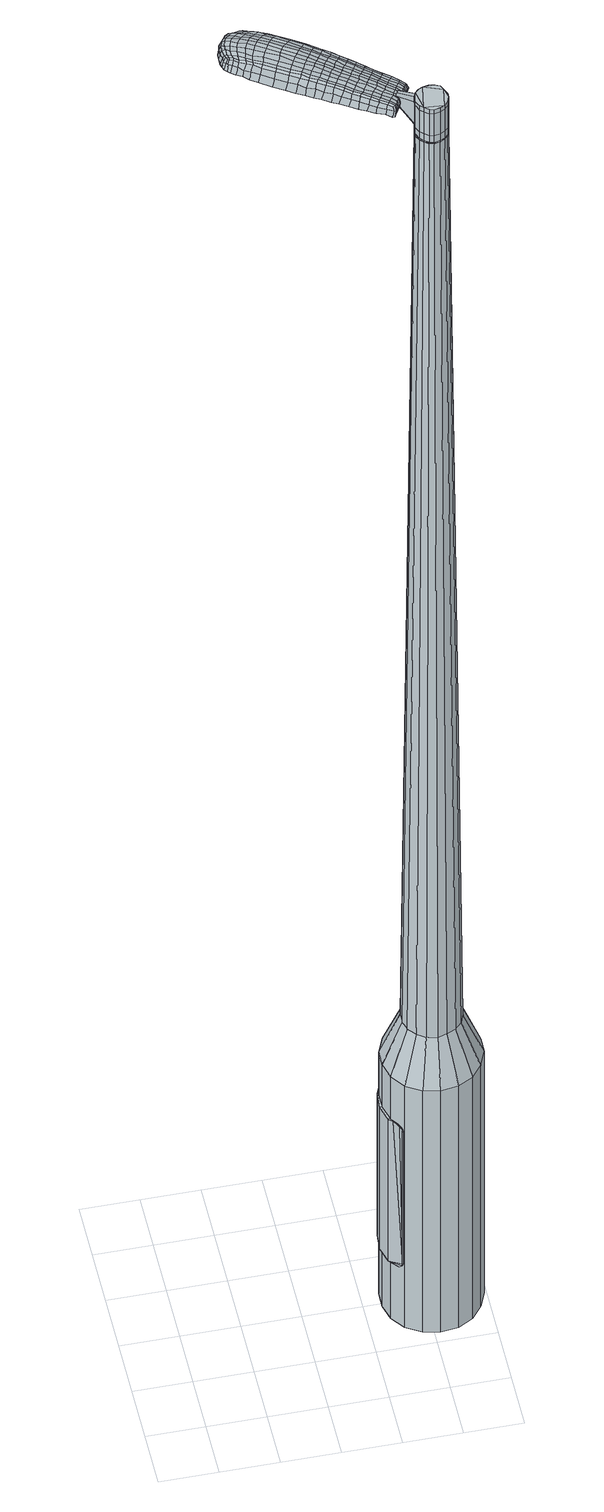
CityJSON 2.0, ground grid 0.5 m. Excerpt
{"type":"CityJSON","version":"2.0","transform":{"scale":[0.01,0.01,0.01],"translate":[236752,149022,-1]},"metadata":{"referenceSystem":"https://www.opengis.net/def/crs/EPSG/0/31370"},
"CityObjects":{
"object1":{"type":"GenericCityObject","attributes":{"cluster":236,"mean_distance_to_centroid":0.225,"new_centroid_x":236754.09,"new_centroid_y":149023.03,"mean_distance_to_camera":7.51,"H1":3.47,"H2":3.17,"Z_final":110.42,"cluster2":-1,"proj_x":236755.96,"proj_y":149020.03,"id_line":81386,"bearing_l":57.96,"distance":3.53,"orientation":"left","G_obj":147.96},"geometry":[{"type":"MultiSurface","lod":"2","boundaries":[[[0,1,2,3]],[[1,4,5,2]],[[4,6,7,5]],[[6,8,9,7]],[[8,10,11,9]],[[10,12,13,11]],[[12,14,15,13]],[[14,16,17,15]],[[16,18,19,17]],[[18,20,21,19]],[[20,22,23,21]],[[22,24,25,23]],[[24,26,27,25]],[[26,28,29,27]],[[28,30,31,29]],[[30,32,33,31]],[[32,34,35,33]],[[34,0,3,35]],[[36,37,38,39]],[[38,40,41,42]],[[41,43,42]],[[42,44,45,46]],[[45,47,46]],[[46,48,49,50]],[[49,51,50]],[[42,46,50,38]],[[50,52,39,38]],[[53,36,39]],[[2,5,7,35]],[[7,9,11,15]],[[11,13,15]],[[15,17,19,23]],[[19,21,23]],[[23,25,27,31]],[[27,29,31]],[[15,23,31,7]],[[31,33,35,7]],[[3,2,35]],[[1,0,54,55]],[[0,34,56,54]],[[34,32,57,56]],[[32,30,58,57]],[[30,28,59,58]],[[28,26,60,59]],[[26,24,61,60]],[[24,22,62,61]],[[22,20,63,62]],[[20,18,64,63]],[[18,16,65,64]],[[16,14,66,65]],[[14,12,67,66]],[[12,10,68,67]],[[10,8,69,68]],[[8,6,70,69]],[[6,4,71,70]],[[4,1,55,71]],[[55,54,72,73]],[[54,56,74,72]],[[56,57,75,74]],[[57,58,76,75]],[[58,59,77,76]],[[59,60,78,77]],[[60,61,79,78]],[[61,62,80,79]],[[62,63,81,80]],[[63,64,82,81]],[[64,65,83,82]],[[65,66,84,83]],[[66,67,85,84]],[[67,68,86,85]],[[68,69,87,86]],[[69,70,88,87]],[[70,71,89,88]],[[71,55,73,89]],[[90,91,92,93]],[[94,95,91,90]],[[96,97,95,94]],[[98,99,97,96]],[[77,100,99,98]],[[101,102,100,77]],[[103,104,102,101]],[[80,105,104,103]],[[106,107,105,80]],[[108,109,107,106]],[[110,111,109,108]],[[112,113,111,110]],[[85,114,113,112]],[[115,116,114,85]],[[117,118,116,115]],[[119,120,118,117]],[[121,122,120,119]],[[93,92,122,121]],[[123,124,125,126]],[[127,123,126,128]],[[129,127,128,130]],[[131,129,130,132]],[[133,131,132,134]],[[135,133,134,136]],[[137,135,136,138]],[[139,137,138,140]],[[141,139,140,142]],[[143,141,142,144]],[[145,143,144,146]],[[147,145,146,148]],[[149,147,148,150]],[[151,149,150,152]],[[153,151,152,154]],[[155,153,154,156]],[[73,72,90,93]],[[72,74,94,90]],[[74,75,96,94]],[[75,76,98,96]],[[76,77,98]],[[78,101,77]],[[78,79,103,101]],[[79,80,103]],[[81,106,80]],[[81,82,108,106]],[[82,83,110,108]],[[83,84,112,110]],[[84,85,112]],[[86,115,85]],[[86,87,117,115]],[[87,88,119,117]],[[88,89,121,119]],[[89,73,93,121]],[[157,158,92,91]],[[158,159,122,92]],[[159,160,120,122]],[[160,161,118,120]],[[161,162,116,118]],[[162,114,116]],[[163,113,114]],[[163,164,111,113]],[[164,165,109,111]],[[165,166,107,109]],[[166,105,107]],[[167,104,105]],[[167,168,102,104]],[[168,100,102]],[[169,99,100]],[[169,170,97,99]],[[170,171,95,97]],[[171,157,91,95]],[[39,52,155,172]],[[158,157,173,156]],[[53,39,172,124]],[[157,171,125,173]],[[36,53,124,123]],[[171,170,126,125]],[[37,36,123,127]],[[170,169,128,126]],[[38,37,127,129]],[[169,100,130,128]],[[40,38,129,131]],[[100,168,132,130]],[[41,40,131,133]],[[168,167,134,132]],[[43,41,133,135]],[[167,105,136,134]],[[42,43,135,137]],[[105,166,138,136]],[[44,42,137,139]],[[166,165,140,138]],[[45,44,139,141]],[[165,164,142,140]],[[47,45,141,143]],[[164,163,144,142]],[[46,47,143,145]],[[163,114,146,144]],[[48,46,145,147]],[[114,162,148,146]],[[49,48,147,149]],[[162,161,150,148]],[[51,49,149,151]],[[161,160,152,150]],[[50,51,151,153]],[[160,159,154,152]],[[52,50,153,155]],[[159,158,156,154]],[[155,156,174,175]],[[156,173,176,174]],[[173,125,177,176]],[[125,124,178,177]],[[124,172,179,178]],[[172,155,175,179]],[[180,181,182,183]],[[184,180,183,185]],[[180,184,186,187]],[[181,180,187,188]],[[189,190,191,192]],[[193,189,192,194]],[[189,193,195,196]],[[190,189,196,197]],[[198,199,200,201]],[[202,198,201,203]],[[198,202,204,205]],[[199,198,205,206]],[[207,208,209,210]],[[211,207,210,212]],[[207,211,213,214]],[[208,207,214,215]],[[216,217,218,219]],[[220,216,219,221]],[[216,220,222,223]],[[217,216,223,224]],[[225,226,227,228]],[[229,225,228,230]],[[225,229,231,232]],[[226,225,232,233]],[[234,235,236,237]],[[226,234,237,227]],[[234,226,233,238]],[[235,234,238,239]],[[240,241,242,243]],[[235,240,243,236]],[[240,235,239,244]],[[241,240,244,245]],[[246,184,185,247]],[[241,246,247,242]],[[246,241,245,248]],[[184,246,248,186]],[[249,250,251,252]],[[253,249,252,254]],[[249,253,255,256]],[[250,249,256,257]],[[258,259,260,261]],[[250,258,261,251]],[[258,250,257,262]],[[259,258,262,263]],[[264,265,266,267]],[[259,264,267,260]],[[264,259,263,268]],[[265,264,268,269]],[[270,271,272,273]],[[265,270,273,266]],[[270,265,269,274]],[[271,270,274,275]],[[276,181,188,277]],[[271,276,277,272]],[[276,271,275,278]],[[181,276,278,182]],[[279,280,281,282]],[[283,279,282,284]],[[279,283,285,286]],[[280,279,286,287]],[[288,289,290,291]],[[280,288,291,281]],[[288,280,287,292]],[[289,288,292,293]],[[294,295,296,297]],[[289,294,297,290]],[[294,289,293,298]],[[295,294,298,299]],[[300,193,194,301]],[[295,300,301,296]],[[300,295,299,302]],[[193,300,302,195]],[[303,304,305,306]],[[307,303,306,308]],[[303,307,309,310]],[[304,303,310,311]],[[312,313,314,315]],[[304,312,315,305]],[[312,304,311,316]],[[313,312,316,317]],[[318,319,320,321]],[[313,318,321,314]],[[318,313,317,322]],[[319,318,322,323]],[[324,325,326,327]],[[319,324,327,320]],[[324,319,323,328]],[[325,324,328,329]],[[330,190,197,331]],[[325,330,331,326]],[[330,325,329,332]],[[190,330,332,191]],[[333,219,218,334]],[[335,333,334,336]],[[333,335,337,338]],[[219,333,338,221]],[[339,335,336,340]],[[341,339,340,342]],[[339,341,343,344]],[[335,339,344,337]],[[345,341,342,346]],[[347,345,346,348]],[[345,347,349,350]],[[341,345,350,343]],[[351,347,348,352]],[[353,351,352,354]],[[351,353,355,356]],[[347,351,356,349]],[[357,353,354,358]],[[208,357,358,209]],[[357,208,215,359]],[[353,357,359,355]],[[360,361,206,205]],[[362,360,205,204]],[[360,362,363,364]],[[361,360,364,365]],[[366,367,365,364]],[[368,366,364,363]],[[366,368,369,370]],[[367,366,370,371]],[[372,373,371,370]],[[374,372,370,369]],[[372,374,375,376]],[[373,372,376,377]],[[378,379,377,376]],[[380,378,376,375]],[[378,380,213,211]],[[379,378,211,212]],[[381,382,383,384]],[[283,381,384,285]],[[381,283,284,385]],[[382,381,385,386]],[[387,202,203,388]],[[382,387,388,383]],[[387,382,386,389]],[[202,387,389,204]],[[390,391,392,393]],[[229,390,393,231]],[[390,229,230,394]],[[391,390,394,395]],[[396,397,398,399]],[[391,396,399,392]],[[396,391,395,400]],[[397,396,400,401]],[[402,199,206,403]],[[397,402,403,398]],[[402,397,401,404]],[[199,402,404,200]],[[405,406,407,408]],[[187,405,408,188]],[[405,187,186,409]],[[406,405,409,410]],[[411,412,413,414]],[[406,411,414,407]],[[411,406,410,415]],[[412,411,415,416]],[[417,210,209,418]],[[412,417,418,413]],[[417,412,416,419]],[[210,417,419,212]],[[420,421,422,423]],[[192,420,423,194]],[[420,192,191,424]],[[421,420,424,425]],[[426,214,213,427]],[[421,426,427,422]],[[426,421,425,428]],[[214,426,428,215]],[[429,430,431,432]],[[307,429,432,309]],[[429,307,308,433]],[[430,429,433,434]],[[435,220,221,436]],[[430,435,436,431]],[[435,430,434,437]],[[220,435,437,222]],[[438,439,440,441]],[[253,438,441,255]],[[438,253,254,442]],[[439,438,442,443]],[[444,445,446,447]],[[439,444,447,440]],[[444,439,443,448]],[[445,444,448,449]],[[450,217,224,451]],[[445,450,451,446]],[[450,445,449,452]],[[217,450,452,218]],[[453,454,443,442]],[[252,453,442,254]],[[453,252,251,455]],[[454,453,455,456]],[[457,458,449,448]],[[454,457,448,443]],[[457,454,456,459]],[[458,457,459,460]],[[461,334,218,452]],[[458,461,452,449]],[[461,458,460,462]],[[334,461,462,336]],[[463,464,465,466]],[[310,463,466,311]],[[463,310,309,432]],[[464,463,432,431]],[[467,338,337,468]],[[464,467,468,465]],[[467,464,431,436]],[[338,467,436,221]],[[469,470,456,455]],[[261,469,455,251]],[[469,261,260,471]],[[470,469,471,472]],[[473,474,460,459]],[[470,473,459,456]],[[473,470,472,475]],[[474,473,475,476]],[[477,340,336,462]],[[474,477,462,460]],[[477,474,476,478]],[[340,477,478,342]],[[479,480,481,482]],[[316,479,482,317]],[[479,316,311,466]],[[480,479,466,465]],[[483,344,343,484]],[[480,483,484,481]],[[483,480,465,468]],[[344,483,468,337]],[[485,486,472,471]],[[267,485,471,260]],[[485,267,266,487]],[[486,485,487,488]],[[489,490,476,475]],[[486,489,475,472]],[[489,486,488,491]],[[490,489,491,492]],[[493,346,342,478]],[[490,493,478,476]],[[493,490,492,494]],[[346,493,494,348]],[[495,496,497,498]],[[322,495,498,323]],[[495,322,317,482]],[[496,495,482,481]],[[499,350,349,500]],[[496,499,500,497]],[[499,496,481,484]],[[350,499,484,343]],[[501,502,488,487]],[[273,501,487,266]],[[501,273,272,503]],[[502,501,503,504]],[[505,506,492,491]],[[502,505,491,488]],[[505,502,504,507]],[[506,505,507,508]],[[509,352,348,494]],[[506,509,494,492]],[[509,506,508,510]],[[352,509,510,354]],[[511,512,513,514]],[[328,511,514,329]],[[511,328,323,498]],[[512,511,498,497]],[[515,356,355,516]],[[512,515,516,513]],[[515,512,497,500]],[[356,515,500,349]],[[517,518,504,503]],[[277,517,503,272]],[[517,277,188,408]],[[518,517,408,407]],[[519,520,508,507]],[[518,519,507,504]],[[519,518,407,414]],[[520,519,414,413]],[[521,358,354,510]],[[520,521,510,508]],[[521,520,413,418]],[[358,521,418,209]],[[522,523,425,424]],[[332,522,424,191]],[[522,332,329,514]],[[523,522,514,513]],[[524,359,215,428]],[[523,524,428,425]],[[524,523,513,516]],[[359,524,516,355]],[[525,526,386,385]],[[282,525,385,284]],[[525,282,281,527]],[[526,525,527,528]],[[529,362,204,389]],[[526,529,389,386]],[[529,526,528,530]],[[362,529,530,363]],[[531,532,533,534]],[[232,531,534,233]],[[531,232,231,393]],[[532,531,393,392]],[[535,536,537,538]],[[532,535,538,533]],[[535,532,392,399]],[[536,535,399,398]],[[539,361,365,540]],[[536,539,540,537]],[[539,536,398,403]],[[361,539,403,206]],[[541,542,528,527]],[[291,541,527,281]],[[541,291,290,543]],[[542,541,543,544]],[[545,368,363,530]],[[542,545,530,528]],[[545,542,544,546]],[[368,545,546,369]],[[547,548,549,550]],[[238,547,550,239]],[[547,238,233,534]],[[548,547,534,533]],[[551,552,553,554]],[[548,551,554,549]],[[551,548,533,538]],[[552,551,538,537]],[[555,367,371,556]],[[552,555,556,553]],[[555,552,537,540]],[[367,555,540,365]],[[557,558,544,543]],[[297,557,543,290]],[[557,297,296,559]],[[558,557,559,560]],[[561,374,369,546]],[[558,561,546,544]],[[561,558,560,562]],[[374,561,562,375]],[[563,564,565,566]],[[244,563,566,245]],[[563,244,239,550]],[[564,563,550,549]],[[567,568,569,570]],[[564,567,570,565]],[[567,564,549,554]],[[568,567,554,553]],[[571,373,377,572]],[[568,571,572,569]],[[571,568,553,556]],[[373,571,556,371]],[[573,574,560,559]],[[301,573,559,296]],[[573,301,194,423]],[[574,573,423,422]],[[575,380,375,562]],[[574,575,562,560]],[[575,574,422,427]],[[380,575,427,213]],[[576,577,410,409]],[[248,576,409,186]],[[576,248,245,566]],[[577,576,566,565]],[[578,579,416,415]],[[577,578,415,410]],[[578,577,565,570]],[[579,578,570,569]],[[580,379,212,419]],[[579,580,419,416]],[[580,579,569,572]],[[379,580,572,377]],[[581,582,583,584]],[[584,583,585,586]],[[587,585,583,588]],[[588,583,582,589]],[[590,591,592,593]],[[593,592,594,595]],[[596,594,592,597]],[[597,592,591,598]],[[599,600,601,602]],[[602,601,603,604]],[[605,603,601,606]],[[606,601,600,607]],[[608,609,610,611]],[[611,610,612,613]],[[614,612,610,615]],[[615,610,609,616]],[[617,618,619,620]],[[620,619,621,622]],[[623,621,619,624]],[[624,619,618,625]],[[626,627,628,629]],[[629,628,630,631]],[[632,630,628,633]],[[633,628,627,634]],[[635,636,637,638]],[[638,637,627,626]],[[634,627,637,639]],[[639,637,636,640]],[[641,642,643,644]],[[644,643,636,635]],[[640,636,643,645]],[[645,643,642,646]],[[586,585,647,648]],[[648,647,642,641]],[[646,642,647,649]],[[649,647,585,587]],[[650,651,652,653]],[[653,652,654,655]],[[656,654,652,657]],[[657,652,651,658]],[[659,660,661,662]],[[662,661,651,650]],[[658,651,661,663]],[[663,661,660,664]],[[665,666,667,668]],[[668,667,660,659]],[[664,660,667,669]],[[669,667,666,670]],[[671,672,673,674]],[[674,673,666,665]],[[670,666,673,675]],[[675,673,672,676]],[[589,582,677,678]],[[678,677,672,671]],[[676,672,677,679]],[[679,677,582,581]],[[680,681,682,683]],[[683,682,684,685]],[[686,684,682,687]],[[687,682,681,688]],[[689,690,691,692]],[[692,691,681,680]],[[688,681,691,693]],[[693,691,690,694]],[[695,696,697,698]],[[698,697,690,689]],[[694,690,697,699]],[[699,697,696,700]],[[595,594,701,702]],[[702,701,696,695]],[[700,696,701,703]],[[703,701,594,596]],[[704,705,706,707]],[[707,706,708,709]],[[710,708,706,711]],[[711,706,705,712]],[[713,714,715,716]],[[716,715,705,704]],[[712,705,715,717]],[[717,715,714,718]],[[719,720,721,722]],[[722,721,714,713]],[[718,714,721,723]],[[723,721,720,724]],[[725,726,727,728]],[[728,727,720,719]],[[724,720,727,729]],[[729,727,726,730]],[[598,591,731,732]],[[732,731,726,725]],[[730,726,731,733]],[[733,731,591,590]],[[617,620,734,735]],[[735,734,736,737]],[[738,736,734,739]],[[739,734,620,622]],[[737,736,740,741]],[[741,740,742,743]],[[744,742,740,745]],[[745,740,736,738]],[[743,742,746,747]],[[747,746,748,749]],[[750,748,746,751]],[[751,746,742,744]],[[749,748,752,753]],[[753,752,754,755]],[[756,754,752,757]],[[757,752,748,750]],[[755,754,758,759]],[[759,758,609,608]],[[616,609,758,760]],[[760,758,754,756]],[[607,761,762,606]],[[606,762,763,605]],[[764,763,762,765]],[[765,762,761,766]],[[766,767,768,765]],[[765,768,769,764]],[[770,769,768,771]],[[771,768,767,772]],[[772,773,774,771]],[[771,774,775,770]],[[776,775,774,777]],[[777,774,773,778]],[[778,779,780,777]],[[777,780,781,776]],[[614,781,780,612]],[[612,780,779,613]],[[782,783,784,785]],[[785,784,684,686]],[[685,684,784,786]],[[786,784,783,787]],[[604,603,788,789]],[[789,788,783,782]],[[787,783,788,790]],[[790,788,603,605]],[[791,792,793,794]],[[794,793,630,632]],[[631,630,793,795]],[[795,793,792,796]],[[797,798,799,800]],[[800,799,792,791]],[[796,792,799,801]],[[801,799,798,802]],[[607,600,803,804]],[[804,803,798,797]],[[802,798,803,805]],[[805,803,600,599]],[[806,807,808,809]],[[809,808,588,589]],[[587,588,808,810]],[[810,808,807,811]],[[812,813,814,815]],[[815,814,807,806]],[[811,807,814,816]],[[816,814,813,817]],[[608,611,818,819]],[[819,818,813,812]],[[817,813,818,820]],[[820,818,611,613]],[[821,822,823,824]],[[824,823,593,595]],[[590,593,823,825]],[[825,823,822,826]],[[614,615,827,828]],[[828,827,822,821]],[[826,822,827,829]],[[829,827,615,616]],[[830,831,832,833]],[[833,832,708,710]],[[709,708,832,834]],[[834,832,831,835]],[[622,621,836,837]],[[837,836,831,830]],[[835,831,836,838]],[[838,836,621,623]],[[839,840,654,656]],[[655,654,841]],[[841,654,840,842]],[[843,844,845,846]],[[846,845,840,839]],[[842,840,845,847]],[[847,845,844,848]],[[625,618,849,850]],[[850,849,844,843]],[[848,844,849,851]],[[851,849,618,617]],[[842,852,853,841]],[[841,853,653,655]],[[650,653,853,854]],[[854,853,852,855]],[[848,856,857,847]],[[847,857,852,842]],[[855,852,857,858]],[[858,857,856,859]],[[617,735,860,851]],[[851,860,856,848]],[[859,856,860,861]],[[861,860,735,737]],[[862,863,864]],[[864,863,711,712]],[[710,711,863,833]],[[833,863,862,830]],[[738,739,865,866]],[[866,865,862,864]],[[830,862,865,837]],[[837,865,739,622]],[[855,867,854]],[[854,867,662,650]],[[659,662,867,868]],[[859,869,870,858]],[[858,870,867,855]],[[868,867,870,871]],[[871,870,869,872]],[[737,741,873,861]],[[861,873,869,859]],[[872,869,873,874]],[[874,873,741,743]],[[875,876,877,878]],[[878,877,717,718]],[[712,717,877,864]],[[877,876,864]],[[744,745,879,880]],[[880,879,876,875]],[[864,876,879,866]],[[866,879,745,738]],[[881,882,868]],[[868,882,668,659]],[[665,668,882,883]],[[883,882,881,884]],[[872,885,886,871]],[[871,886,881,868]],[[884,881,886,887]],[[887,886,885,888]],[[743,747,889,874]],[[874,889,885,872]],[[888,885,889,890]],[[890,889,747,749]],[[891,892,893,894]],[[894,893,723,724]],[[718,723,893,878]],[[878,893,892,875]],[[750,751,895,896]],[[896,895,892,891]],[[875,892,895,880]],[[880,895,751,744]],[[884,897,898,883]],[[883,898,674,665]],[[671,674,898,899]],[[899,898,897,900]],[[888,901,902,887]],[[887,902,897,884]],[[900,897,902,903]],[[903,902,901,904]],[[749,753,905,890]],[[890,905,901,888]],[[904,901,905,906]],[[906,905,753,755]],[[907,908,909,910]],[[910,909,729,730]],[[724,729,909,894]],[[894,909,908,891]],[[756,757,911,912]],[[912,911,908,907]],[[891,908,911,896]],[[896,911,757,750]],[[900,913,914,899]],[[899,914,678,671]],[[589,678,914,809]],[[809,914,913,806]],[[904,915,916,903]],[[903,916,913,900]],[[806,913,916,815]],[[815,916,915,812]],[[755,759,917,906]],[[906,917,915,904]],[[812,915,917,819]],[[819,917,759,608]],[[826,918,919,825]],[[825,919,733,590]],[[730,733,919,910]],[[910,919,918,907]],[[616,760,920,829]],[[829,920,918,826]],[[907,918,920,912]],[[912,920,760,756]],[[787,921,922,786]],[[786,922,683,685]],[[680,683,922,923]],[[923,922,921,924]],[[605,763,925,790]],[[790,925,921,787]],[[924,921,925,926]],[[926,925,763,764]],[[927,928,929,930]],[[930,929,633,634]],[[632,633,929,794]],[[794,929,928,791]],[[931,932,933,934]],[[934,933,928,927]],[[791,928,933,800]],[[800,933,932,797]],[[766,761,935,936]],[[936,935,932,931]],[[797,932,935,804]],[[804,935,761,607]],[[924,937,938,923]],[[923,938,692,680]],[[689,692,938,939]],[[939,938,937,940]],[[764,769,941,926]],[[926,941,937,924]],[[940,937,941,942]],[[942,941,769,770]],[[943,944,945,946]],[[946,945,639,640]],[[634,639,945,930]],[[930,945,944,927]],[[947,948,949,950]],[[950,949,944,943]],[[927,944,949,934]],[[934,949,948,931]],[[772,767,951,952]],[[952,951,948,947]],[[931,948,951,936]],[[936,951,767,766]],[[940,953,954,939]],[[939,954,698,689]],[[695,698,954,955]],[[955,954,953,956]],[[770,775,957,942]],[[942,957,953,940]],[[956,953,957,958]],[[958,957,775,776]],[[959,960,961,962]],[[962,961,645,646]],[[640,645,961,946]],[[946,961,960,943]],[[963,964,965,966]],[[966,965,960,959]],[[943,960,965,950]],[[950,965,964,947]],[[778,773,967,968]],[[968,967,964,963]],[[947,964,967,952]],[[952,967,773,772]],[[956,969,970,955]],[[955,970,702,695]],[[595,702,970,824]],[[824,970,969,821]],[[776,781,971,958]],[[958,971,969,956]],[[821,969,971,828]],[[828,971,781,614]],[[811,972,973,810]],[[810,973,649,587]],[[646,649,973,962]],[[962,973,972,959]],[[817,974,975,816]],[[816,975,972,811]],[[959,972,975,966]],[[966,975,974,963]],[[613,779,976,820]],[[820,976,974,817]],[[963,974,976,968]],[[968,976,779,778]],[[581,584,183,182]],[[584,586,185,183]],[[596,597,196,195]],[[597,598,197,196]],[[599,602,201,200]],[[602,604,203,201]],[[623,624,223,222]],[[624,625,224,223]],[[626,629,228,227]],[[629,631,230,228]],[[635,638,237,236]],[[638,626,227,237]],[[641,644,243,242]],[[644,635,236,243]],[[586,648,247,185]],[[648,641,242,247]],[[656,657,256,255]],[[657,658,257,256]],[[658,663,262,257]],[[663,664,263,262]],[[664,669,268,263]],[[669,670,269,268]],[[670,675,274,269]],[[675,676,275,274]],[[676,679,278,275]],[[679,581,182,278]],[[686,687,286,285]],[[687,688,287,286]],[[688,693,292,287]],[[693,694,293,292]],[[694,699,298,293]],[[699,700,299,298]],[[700,703,302,299]],[[703,596,195,302]],[[704,707,306,305]],[[707,709,308,306]],[[713,716,315,314]],[[716,704,305,315]],[[719,722,321,320]],[[722,713,314,321]],[[725,728,327,326]],[[728,719,320,327]],[[598,732,331,197]],[[732,725,326,331]],[[782,785,384,383]],[[785,686,285,384]],[[604,789,388,203]],[[789,782,383,388]],[[631,795,394,230]],[[795,796,395,394]],[[796,801,400,395]],[[801,802,401,400]],[[802,805,404,401]],[[805,599,200,404]],[[709,834,433,308]],[[834,835,434,433]],[[835,838,437,434]],[[838,623,222,437]],[[839,656,441,440]],[[656,255,441]],[[843,846,447,446]],[[846,839,440,447]],[[625,850,451,224]],[[850,843,446,451]],[[977,978,979,980]],[[981,982,980,979]],[[983,984,985,986]],[[987,988,989,990]],[[978,991,992,979]],[[993,981,979,992]],[[994,983,986,995]],[[996,997,988,987]],[[991,998,999,992]],[[999,1000,993,992]],[[1001,994,995,1002]],[[1003,997,996,1004]],[[998,1005,1006,999]],[[1006,1007,1000,999]],[[1008,1001,1002,1009]],[[1010,1003,1004,1011]],[[1012,1013,1014,1015]],[[1016,1017,1013,1012]],[[1016,1018,1019,1017]],[[1018,1020,1021,1019]],[[1022,1023,1024,1025]],[[1026,1027,1023,1022]],[[1028,1029,1027,1026]],[[1030,1031,1029,1028]],[[1025,1014,1013,1022]],[[1022,1013,1017,1026]],[[1017,1019,1028,1026]],[[1019,1021,1030,1028]],[[986,985,982,981]],[[995,986,981,993]],[[1000,1002,995,993]],[[1007,1009,1002,1000]],[[987,990,984,983]],[[996,987,983,994]],[[1004,996,994,1001]],[[1011,1004,1001,1008]],[[988,1012,1015,989]],[[997,1016,1012,988]],[[1018,1016,997,1003]],[[1020,1018,1003,1010]],[[1032,1033,1034,1035]],[[1034,1036,1037,1038]],[[1034,1038,1039,1040]],[[1034,1040,1035]],[[1041,1032,1035,1042]],[[1043,1042,1035,1044]],[[1045,1044,1035]],[[1046,1034,1033,1047]],[[1048,1046,1047,1049]],[[1050,1048,1049,1051]],[[1052,1050,1051,1053]],[[1054,1052,1053,1055]],[[1055,1056,1057,1058]],[[1055,1058,1059,1060]],[[1055,1060,1061,1062]],[[1061,1063,1064,1065]],[[1061,1065,1066,1067]],[[1061,1067,1062]],[[1055,1062,1054]],[[1068,1069,1033,1032]],[[1070,1071,1036,1034]],[[1072,1073,1045,1035]],[[1069,1074,1047,1033]],[[1075,1070,1034,1046]],[[1074,1076,1049,1047]],[[1077,1075,1046,1048]],[[1076,1078,1051,1049]],[[1079,1077,1048,1050]],[[1078,1080,1053,1051]],[[1081,1079,1050,1052]],[[1080,1082,1055,1053]],[[1083,1081,1052,1054]],[[1082,1084,1056,1055]],[[1085,1086,1063,1061]],[[1087,1083,1054,1062]],[[1057,1056,1084,1088]],[[1058,1057,1088,1089]],[[1059,1058,1089,1090]],[[1060,1059,1090,1091]],[[1061,1060,1091,1085]],[[1092,1068,1032,1041]],[[1093,1092,1041,1042]],[[1094,1093,1042,1043]],[[1095,1094,1043,1044]],[[1073,1095,1044,1045]],[[1037,1036,1071,1096]],[[1064,1063,1086,1097]],[[1038,1037,1096,1098]],[[1039,1038,1098,1099]],[[1040,1039,1099,1100]],[[1035,1040,1100,1072]],[[1065,1064,1097,1101]],[[1066,1065,1101,1102]],[[1067,1066,1102,1103]],[[1062,1067,1103,1087]]]}]}
},
"vertices":[
[171,125,384],[181,136,384],[181,136,96],[171,125,96],[194,143,384],[194,143,96],[208,145,384],[208,145,96],[222,142,384],[222,142,96],[235,134,384],[235,134,96],[244,122,384],[244,122,96],[248,108,384],[248,108,96],[248,94,384],[248,94,96],[242,80,384],[242,80,96],[233,69,384],[233,69,96],[220,62,384],[220,62,96],[205,60,384],[205,60,96],[191,63,384],[191,63,96],[178,71,384],[178,71,96],[169,83,384],[169,83,96],[165,97,384],[165,97,96],[165,111,384],[165,111,96],[193,101,1524],[195,96,1524],[198,93,1524],[195,110,1524],[202,90,1524],[206,89,1524],[215,92,1524],[211,90,1524],[218,95,1524],[220,100,1524],[218,109,1524],[220,104,1524],[216,113,1524],[212,115,1524],[202,115,1524],[207,116,1524],[198,113,1524],[193,105,1524],[185,116,429],[191,122,429],[182,108,429],[182,99,429],[184,91,429],[190,84,429],[197,79,429],[206,77,429],[214,79,429],[222,83,429],[228,89,429],[231,97,429],[232,106,429],[229,114,429],[223,121,429],[216,126,429],[207,128,429],[199,126,429],[195,110,1483],[198,113,1483],[193,105,1483],[193,101,1483],[195,96,1483],[198,93,1483],[202,90,1483],[206,89,1483],[211,90,1483],[215,92,1483],[218,95,1483],[220,100,1483],[220,104,1483],[218,109,1483],[216,113,1483],[212,115,1483],[207,116,1483],[202,115,1483],[196,109,1483],[196,109,1485],[199,113,1485],[199,113,1483],[194,105,1483],[194,105,1485],[194,101,1483],[194,101,1485],[195,97,1483],[195,97,1485],[198,93,1485],[202,91,1483],[202,91,1485],[206,90,1483],[206,90,1485],[211,90,1485],[214,92,1483],[214,92,1485],[217,96,1483],[217,96,1485],[219,100,1483],[219,100,1485],[219,104,1483],[219,104,1485],[218,109,1485],[215,112,1483],[215,112,1485],[211,114,1483],[211,114,1485],[207,115,1483],[207,115,1485],[203,115,1483],[203,115,1485],[193,101,1519],[193,105,1519],[193,105,1493],[193,101,1493],[195,96,1519],[195,96,1493],[198,93,1519],[198,93,1493],[202,90,1519],[202,90,1493],[206,89,1519],[206,89,1493],[211,90,1519],[211,90,1493],[215,92,1519],[215,92,1493],[218,95,1519],[218,95,1493],[220,100,1519],[220,100,1493],[220,104,1519],[220,104,1493],[218,109,1519],[218,109,1493],[216,113,1519],[216,113,1493],[212,115,1519],[212,115,1493],[207,116,1519],[207,116,1493],[202,115,1519],[202,115,1493],[198,113,1519],[198,113,1493],[195,110,1485],[198,113,1485],[202,115,1485],[207,116,1485],[212,115,1485],[216,113,1485],[220,104,1485],[220,100,1485],[218,95,1485],[215,92,1485],[206,89,1485],[202,90,1485],[195,96,1485],[193,101,1485],[193,105,1485],[195,110,1519],[195,110,1493],[181,122,1513],[181,122,1518],[179,120,1513],[178,117,1513],[178,117,1518],[179,120,1518],[127,175,1519],[133,171,1518],[132,173,1509],[127,177,1510],[120,180,1519],[119,182,1510],[120,178,1526],[127,174,1525],[133,170,1525],[106,143,1519],[112,139,1518],[114,140,1525],[108,144,1525],[99,147,1519],[100,148,1526],[97,147,1510],[104,142,1510],[111,139,1509],[53,197,1519],[55,200,1519],[55,200,1513],[53,197,1513],[52,193,1519],[51,193,1513],[54,192,1524],[55,196,1524],[57,199,1524],[116,157,1530],[122,154,1529],[124,156,1529],[118,160,1530],[108,162,1531],[110,165,1531],[106,159,1530],[114,154,1530],[121,151,1529],[185,115,1512],[186,117,1512],[185,118,1517],[184,116,1517],[183,112,1512],[182,113,1517],[182,113,1506],[184,115,1506],[185,118,1506],[76,206,1519],[79,204,1519],[79,206,1512],[76,207,1512],[74,206,1518],[74,208,1512],[74,205,1522],[76,205,1523],[79,203,1524],[83,202,1519],[88,200,1519],[88,201,1512],[83,204,1512],[83,201,1524],[88,198,1525],[94,197,1519],[100,193,1519],[100,195,1511],[93,199,1511],[93,195,1526],[100,191,1526],[110,187,1519],[110,189,1510],[110,185,1526],[187,133,1513],[181,137,1513],[181,136,1518],[187,131,1517],[192,129,1512],[190,129,1516],[191,130,1506],[187,134,1507],[181,139,1507],[175,142,1514],[169,146,1515],[169,144,1520],[175,140,1519],[175,143,1507],[169,148,1507],[163,150,1515],[157,155,1516],[157,153,1522],[163,149,1521],[162,152,1508],[156,156,1508],[151,159,1517],[145,163,1517],[145,161,1524],[151,157,1523],[150,161,1508],[144,165,1509],[139,167,1518],[139,166,1524],[138,169,1509],[56,176,1519],[59,174,1519],[60,175,1524],[57,177,1523],[55,178,1518],[56,178,1522],[53,177,1512],[55,175,1512],[57,173,1512],[63,171,1519],[67,167,1519],[69,168,1525],[64,172,1524],[61,170,1512],[66,167,1512],[72,164,1519],[79,160,1519],[80,160,1526],[74,165,1526],[71,163,1511],[77,159,1511],[89,153,1519],[90,154,1526],[87,153,1510],[171,107,1513],[164,111,1513],[163,110,1507],[170,107,1507],[176,105,1512],[175,104,1506],[176,106,1516],[172,108,1517],[166,111,1518],[158,114,1514],[151,118,1515],[150,117,1507],[156,114,1507],[159,115,1519],[152,119,1520],[145,122,1515],[138,125,1516],[136,125,1508],[143,121,1508],[146,122,1521],[140,126,1522],[132,129,1517],[125,132,1517],[123,132,1509],[130,128,1508],[133,130,1523],[127,133,1524],[119,136,1518],[117,135,1509],[120,137,1524],[179,118,1519],[181,121,1519],[173,122,1520],[174,125,1520],[171,120,1520],[178,116,1519],[167,126,1522],[168,129,1522],[160,130,1523],[162,133,1523],[159,128,1523],[165,124,1521],[154,134,1524],[155,137,1524],[148,138,1525],[149,140,1525],[146,135,1525],[152,131,1524],[141,142,1526],[143,144,1526],[135,146,1527],[137,148,1527],[133,143,1527],[139,139,1526],[129,150,1528],[130,152,1528],[127,147,1528],[57,194,1527],[59,197,1527],[56,190,1526],[60,188,1527],[61,192,1528],[63,195,1528],[66,188,1529],[69,192,1529],[65,185,1528],[71,181,1530],[73,185,1530],[75,188,1530],[79,181,1531],[81,184,1531],[77,177,1530],[85,172,1531],[87,176,1531],[89,179,1531],[97,169,1531],[99,172,1531],[96,166,1531],[53,180,1518],[53,183,1519],[51,182,1513],[52,179,1513],[55,180,1523],[54,182,1523],[52,188,1519],[51,188,1513],[53,187,1524],[71,207,1518],[69,207,1518],[69,205,1523],[72,205,1523],[71,208,1513],[68,208,1513],[65,206,1519],[61,204,1519],[62,204,1524],[66,205,1523],[65,207,1513],[61,205,1513],[58,202,1519],[59,202,1524],[57,203,1513],[126,172,1528],[125,171,1528],[131,167,1528],[132,168,1527],[119,177,1528],[118,176,1529],[123,168,1529],[122,166,1530],[128,162,1529],[129,164,1528],[116,173,1529],[114,171,1530],[120,163,1530],[126,159,1529],[112,168,1531],[109,145,1528],[110,147,1529],[102,151,1529],[101,149,1528],[115,141,1527],[116,143,1528],[112,150,1529],[104,155,1530],[118,147,1528],[178,105,1512],[179,106,1512],[179,107,1517],[178,106,1517],[177,104,1506],[178,106,1506],[181,109,1512],[180,110,1517],[180,109,1506],[193,127,1512],[192,126,1512],[191,127,1506],[192,128,1506],[191,127,1517],[190,126,1517],[190,124,1512],[189,122,1512],[189,122,1506],[190,125,1506],[189,124,1517],[188,122,1517],[188,119,1512],[187,120,1506],[186,120,1517],[187,130,1519],[186,129,1519],[181,135,1520],[180,133,1520],[185,127,1519],[183,125,1519],[178,131,1520],[177,129,1520],[182,123,1519],[176,127,1520],[173,109,1519],[174,110,1519],[168,114,1520],[166,112,1520],[176,113,1519],[169,117,1520],[174,139,1521],[174,137,1521],[168,143,1522],[167,142,1522],[172,135,1521],[171,133,1521],[166,140,1522],[165,137,1523],[169,131,1522],[163,135,1523],[160,116,1521],[161,118,1521],[155,121,1522],[153,120,1522],[163,121,1521],[156,124,1522],[162,147,1523],[161,146,1523],[156,152,1524],[155,150,1524],[160,144,1523],[158,141,1524],[154,148,1525],[152,145,1525],[157,139,1524],[151,143,1525],[147,123,1523],[148,125,1523],[142,129,1524],[141,127,1524],[150,128,1524],[144,132,1525],[150,156,1525],[149,154,1525],[144,160,1526],[143,158,1526],[148,152,1526],[146,149,1526],[142,156,1527],[140,154,1527],[144,147,1526],[138,151,1527],[134,131,1525],[135,133,1525],[129,136,1526],[128,134,1526],[137,136,1526],[131,139,1527],[138,164,1527],[137,162,1527],[136,160,1527],[134,158,1528],[132,155,1528],[121,138,1527],[123,140,1527],[125,143,1528],[57,178,1525],[56,181,1525],[60,176,1526],[59,179,1526],[56,186,1526],[59,183,1527],[74,204,1525],[71,204,1525],[75,202,1526],[77,203,1525],[68,203,1525],[65,202,1526],[69,200,1527],[72,201,1526],[62,200,1526],[66,198,1527],[64,173,1526],[64,176,1527],[69,170,1527],[69,172,1528],[64,180,1528],[70,176,1529],[82,200,1526],[80,200,1527],[85,197,1528],[87,197,1527],[77,199,1527],[74,197,1528],[80,193,1529],[82,195,1528],[71,194,1528],[77,191,1530],[74,166,1528],[74,168,1529],[81,162,1528],[82,164,1529],[75,172,1529],[83,168,1530],[92,194,1528],[91,193,1528],[98,189,1529],[99,190,1528],[88,192,1529],[86,189,1530],[93,185,1530],[95,187,1530],[83,187,1530],[91,182,1531],[91,155,1529],[92,158,1529],[94,161,1530],[109,184,1528],[108,182,1529],[106,180,1530],[104,178,1530],[101,175,1531],[131,172,1509],[132,170,1518],[126,174,1518],[125,176,1509],[119,179,1519],[118,181,1510],[119,177,1525],[126,172,1525],[132,168,1525],[115,142,1525],[113,141,1518],[107,145,1518],[109,145,1525],[100,149,1519],[101,150,1525],[98,148,1510],[105,144,1509],[111,141,1509],[56,199,1513],[57,198,1519],[55,196,1519],[55,196,1513],[54,192,1519],[53,193,1513],[56,192,1524],[57,195,1524],[58,198,1524],[124,157,1528],[122,154,1528],[116,158,1529],[118,160,1529],[108,163,1529],[110,165,1529],[106,159,1529],[114,155,1529],[120,151,1528],[183,119,1516],[184,118,1512],[183,116,1512],[182,117,1516],[181,114,1512],[181,114,1516],[180,114,1506],[182,116,1506],[184,119,1506],[78,204,1512],[78,203,1519],[75,204,1518],[75,205,1512],[73,204,1518],[73,206,1512],[73,203,1522],[75,203,1523],[78,201,1523],[87,200,1512],[87,198,1519],[82,200,1519],[82,202,1512],[82,199,1524],[87,196,1525],[99,193,1511],[99,191,1519],[93,195,1519],[92,197,1511],[92,194,1525],[99,189,1526],[109,185,1519],[109,187,1510],[109,183,1526],[180,134,1518],[180,136,1513],[186,131,1513],[186,130,1517],[190,128,1512],[189,128,1515],[190,129,1506],[186,133,1506],[180,137,1507],[168,143,1520],[168,144,1514],[174,140,1514],[174,139,1519],[173,142,1507],[167,146,1507],[155,151,1522],[155,153,1516],[161,149,1515],[161,147,1521],[161,150,1508],[155,155,1508],[143,160,1523],[143,162,1517],[149,157,1516],[149,156,1522],[149,159,1508],[143,163,1508],[137,166,1517],[137,164,1524],[137,168,1509],[61,176,1523],[60,175,1519],[58,177,1518],[59,178,1523],[56,179,1518],[57,179,1522],[55,178,1512],[56,177,1512],[59,175,1512],[70,170,1525],[69,169,1519],[64,172,1519],[65,173,1524],[62,172,1512],[67,168,1512],[81,162,1526],[80,161,1519],[73,165,1519],[75,166,1525],[72,165,1511],[78,161,1511],[90,155,1519],[91,156,1526],[88,155,1510],[164,112,1507],[165,113,1513],[172,109,1513],[170,109,1506],[176,107,1512],[175,106,1506],[176,108,1515],[173,110,1517],[166,113,1518],[150,119,1507],[152,120,1514],[159,116,1514],[157,116,1507],[160,117,1519],[153,120,1520],[137,126,1508],[139,127,1516],[145,123,1515],[144,123,1508],[147,124,1521],[140,128,1522],[124,133,1508],[126,134,1517],[132,131,1516],[131,130,1508],[134,131,1522],[128,135,1523],[120,138,1517],[118,137,1509],[121,138,1524],[178,119,1518],[180,121,1518],[172,123,1519],[174,125,1519],[171,120,1519],[177,117,1518],[166,127,1520],[167,129,1520],[160,131,1521],[161,133,1521],[158,128,1521],[164,124,1520],[153,134,1523],[155,137,1523],[147,138,1524],[149,141,1524],[145,136,1524],[152,132,1523],[141,142,1525],[142,145,1525],[135,146,1526],[136,149,1526],[133,143,1526],[139,140,1525],[128,150,1527],[130,153,1527],[127,147,1527],[60,196,1526],[59,194,1526],[57,190,1525],[61,188,1526],[62,192,1526],[64,194,1526],[69,191,1528],[67,188,1528],[66,185,1527],[72,181,1528],[73,184,1529],[75,187,1529],[81,184,1530],[79,181,1530],[78,177,1529],[85,173,1530],[87,176,1530],[89,179,1530],[99,172,1530],[98,169,1530],[96,166,1530],[54,182,1513],[55,183,1518],[55,180,1518],[54,180,1512],[57,180,1523],[56,183,1523],[54,187,1519],[53,187,1513],[55,187,1523],[70,203,1523],[69,205,1518],[71,205,1518],[72,203,1523],[71,206,1512],[69,206,1512],[63,202,1523],[62,203,1519],[66,204,1519],[67,203,1523],[65,205,1513],[62,203,1513],[60,201,1519],[61,200,1524],[59,201,1513],[130,166,1527],[125,170,1527],[125,171,1527],[131,167,1526],[118,176,1527],[117,175,1528],[127,162,1528],[121,166,1528],[123,168,1528],[129,164,1527],[116,173,1528],[114,170,1529],[119,163,1529],[125,159,1528],[112,168,1529],[103,152,1528],[110,148,1527],[109,146,1527],[102,151,1527],[116,143,1526],[116,144,1527],[112,151,1528],[104,156,1528],[118,147,1527],[177,109,1516],[177,108,1512],[177,107,1512],[177,108,1516],[176,106,1506],[176,107,1506],[179,110,1512],[179,111,1516],[178,110,1506],[189,128,1506],[190,127,1512],[189,128,1516],[189,127,1516],[187,124,1506],[187,123,1512],[189,125,1512],[188,126,1506],[188,125,1516],[186,123,1516],[186,121,1512],[185,121,1506],[185,121,1516],[185,129,1518],[185,130,1518],[180,134,1519],[179,133,1519],[182,125,1518],[184,127,1518],[178,131,1519],[176,129,1519],[181,123,1518],[175,127,1519],[173,111,1518],[173,110,1518],[167,114,1519],[175,114,1518],[169,117,1519],[173,138,1520],[167,142,1521],[170,133,1520],[172,136,1520],[165,140,1521],[164,137,1521],[169,131,1520],[163,135,1521],[154,122,1521],[161,118,1520],[160,117,1520],[154,121,1521],[162,121,1520],[156,125,1521],[161,146,1522],[161,147,1522],[155,151,1523],[154,150,1523],[158,141,1522],[159,144,1522],[153,148,1523],[152,146,1524],[156,139,1523],[150,143,1524],[141,129,1523],[148,126,1522],[147,125,1522],[141,128,1523],[150,129,1522],[143,132,1523],[148,154,1524],[149,155,1524],[143,159,1525],[142,158,1525],[145,150,1525],[147,152,1524],[141,156,1525],[139,154,1526],[144,147,1525],[138,151,1526],[129,137,1525],[135,133,1524],[134,132,1524],[128,136,1525],[137,136,1524],[131,140,1525],[136,162,1526],[137,163,1526],[133,158,1527],[135,160,1526],[132,155,1527],[122,140,1526],[122,139,1526],[124,144,1526],[58,181,1524],[58,179,1524],[61,177,1525],[60,179,1525],[57,186,1525],[60,183,1525],[75,201,1525],[72,202,1524],[74,202,1524],[77,201,1525],[69,199,1526],[65,201,1525],[69,202,1524],[72,200,1525],[63,199,1525],[66,197,1526],[65,176,1526],[65,174,1526],[70,171,1526],[70,172,1527],[65,180,1526],[71,177,1527],[85,195,1527],[80,199,1526],[81,199,1526],[86,196,1526],[80,192,1528],[74,196,1527],[77,197,1526],[82,194,1527],[71,194,1527],[77,190,1528],[75,169,1527],[75,167,1527],[82,163,1527],[82,165,1528],[76,173,1528],[83,168,1529],[97,188,1528],[90,192,1527],[92,193,1527],[98,189,1527],[93,184,1529],[86,189,1529],[88,191,1528],[95,186,1528],[83,186,1529],[91,182,1530],[92,158,1528],[92,157,1528],[94,162,1529],[107,182,1528],[108,182,1528],[103,177,1529],[105,180,1529],[101,175,1530],[190,129,1508],[187,123,1508],[160,142,1509],[164,148,1509],[142,154,1510],[146,161,1510],[108,175,1512],[113,183,1512],[129,174,1511],[124,166,1511],[93,185,1513],[82,192,1514],[86,199,1514],[98,193,1513],[183,118,1508],[155,135,1509],[137,146,1510],[103,167,1512],[119,158,1511],[88,177,1513],[77,184,1514],[179,112,1508],[151,128,1509],[132,139,1510],[99,160,1512],[114,150,1511],[72,177,1514],[83,169,1513],[176,106,1508],[147,122,1509],[128,132,1510],[94,152,1512],[109,142,1511],[67,169,1514],[78,161,1513],[70,198,1514],[65,200,1514],[69,206,1514],[74,205,1514],[65,191,1514],[61,194,1514],[61,184,1514],[58,188,1514],[57,177,1514],[54,182,1514],[60,200,1515],[55,199,1515],[56,200,1515],[62,204,1515],[57,196,1515],[55,198,1515],[55,193,1515],[54,197,1515],[53,189,1515],[54,196,1515],[170,80,334],[167,83,334],[167,83,165],[176,72,171],[170,80,165],[172,77,165],[174,74,166],[175,73,167],[176,72,169],[172,77,334],[174,74,333],[175,73,332],[176,72,331],[176,72,328],[163,97,165],[163,97,334],[164,112,165],[164,112,334],[170,126,165],[170,126,334],[180,137,165],[180,137,334],[193,144,165],[193,144,334],[197,145,334],[201,145,334],[203,146,333],[205,146,332],[207,146,331],[207,147,328],[197,145,165],[207,147,171],[207,146,169],[205,146,167],[203,146,166],[201,145,165],[172,81,334],[170,84,334],[170,84,165],[172,81,165],[178,73,171],[178,73,328],[166,98,334],[166,98,165],[167,111,334],[167,111,165],[172,124,334],[172,124,165],[181,135,334],[181,135,165],[193,141,334],[193,141,165],[197,142,334],[207,144,328],[207,144,171],[197,142,165],[201,143,334],[204,143,333],[206,143,332],[207,144,331],[174,78,334],[176,76,333],[177,75,332],[178,74,331],[174,78,165],[207,144,169],[176,76,166],[177,75,167],[178,74,169],[206,143,167],[204,143,166],[201,143,165]
]}
